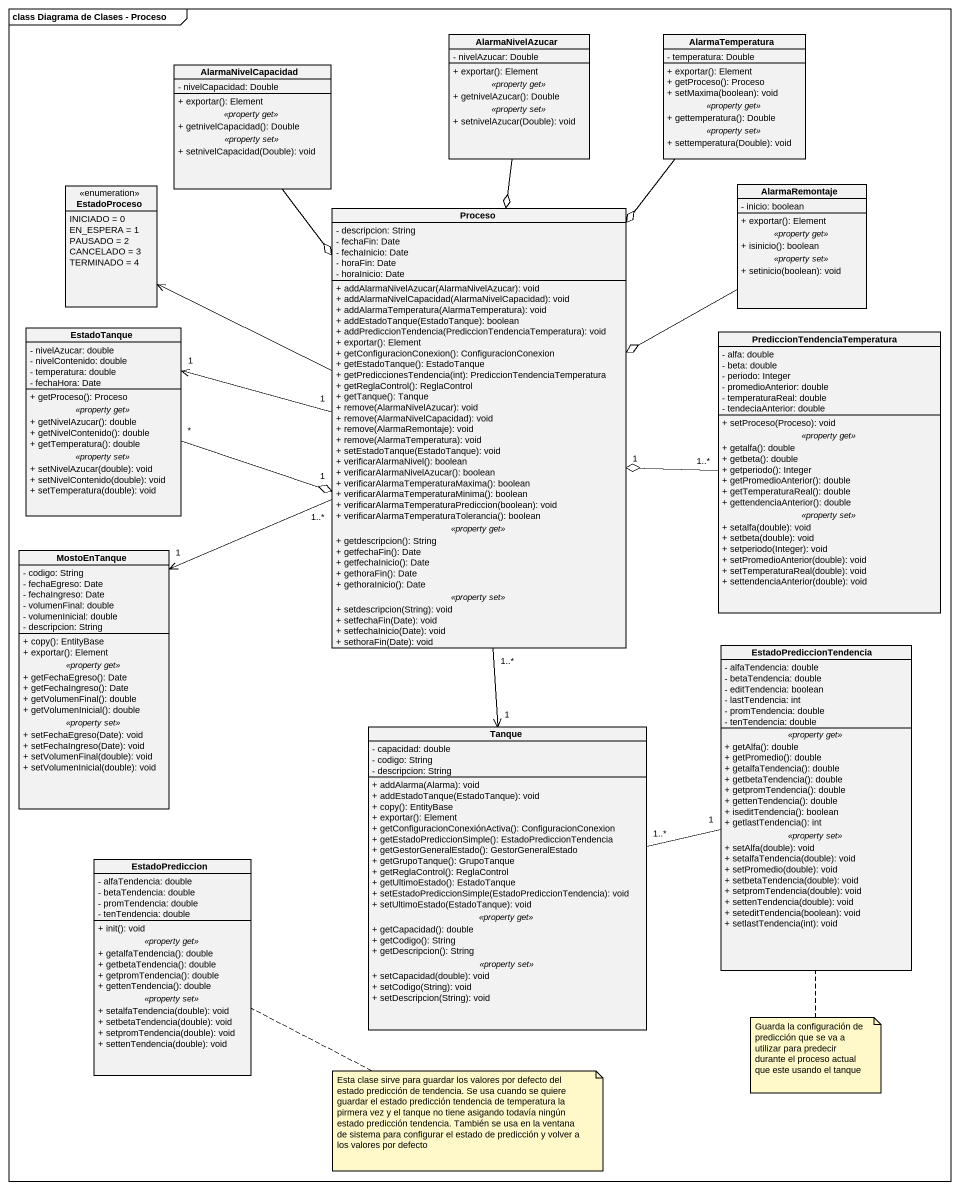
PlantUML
@startuml
mainframe class Diagrama de Clases - Proceso
hide circle
hide empty members
skinparam classAttributeIconSize 0
class AlarmaNivelAzucar {
  - nivelAzucar: Double
  --
  + exportar(): Element
  .. <<property get>> ..
  + getnivelAzucar(): Double
  .. <<property set>> ..
  + setnivelAzucar(Double): void
}
class AlarmaTemperatura {
  - temperatura: Double
  --
  + exportar(): Element
  + getProceso(): Proceso
  + setMaxima(boolean): void
  .. <<property get>> ..
  + gettemperatura(): Double
  .. <<property set>> ..
  + settemperatura(Double): void
}
class AlarmaNivelCapacidad {
  - nivelCapacidad: Double
  --
  + exportar(): Element
  .. <<property get>> ..
  + getnivelCapacidad(): Double
  .. <<property set>> ..
  + setnivelCapacidad(Double): void
}
enum EstadoProceso {
  INICIADO = 0
  EN_ESPERA = 1
  PAUSADO = 2
  CANCELADO = 3
  TERMINADO = 4
}
class Proceso {
  - descripcion: String
  - fechaFin: Date
  - fechaInicio: Date
  - horaFin: Date
  - horaInicio: Date
  --
  + addAlarmaNivelAzucar(AlarmaNivelAzucar): void
  + addAlarmaNivelCapacidad(AlarmaNivelCapacidad): void
  + addAlarmaTemperatura(AlarmaTemperatura): void
  + addEstadoTanque(EstadoTanque): boolean
  + addPrediccionTendencia(PrediccionTendenciaTemperatura): void
  + exportar(): Element
  + getConfiguracionConexion(): ConfiguracionConexion
  + getEstadoTanque(): EstadoTanque
  + getPrediccionesTendencia(int): PrediccionTendenciaTemperatura
  + getReglaControl(): ReglaControl
  + getTanque(): Tanque
  + remove(AlarmaNivelAzucar): void
  + remove(AlarmaNivelCapacidad): void
  + remove(AlarmaRemontaje): void
  + remove(AlarmaTemperatura): void
  + setEstadoTanque(EstadoTanque): void
  + verificarAlarmaNivel(): boolean
  + verificarAlarmaNivelAzucar(): boolean
  + verificarAlarmaTemperaturaMaxima(): boolean
  + verificarAlarmaTemperaturaMinima(): boolean
  + verificarAlarmaTemperaturaPrediccion(boolean): void
  + verificarAlarmaTemperaturaTolerancia(): boolean
  .. <<property get>> ..
  + getdescripcion(): String
  + getfechaFin(): Date
  + getfechaInicio(): Date
  + gethoraFin(): Date
  + gethoraInicio(): Date
  .. <<property set>> ..
  + setdescripcion(String): void
  + setfechaFin(Date): void
  + setfechaInicio(Date): void
  + sethoraFin(Date): void
}
class AlarmaRemontaje {
  - inicio: boolean
  --
  + exportar(): Element
  .. <<property get>> ..
  + isinicio(): boolean
  .. <<property set>> ..
  + setinicio(boolean): void
}
class EstadoTanque {
  - nivelAzucar: double
  - nivelContenido: double
  - temperatura: double
  - fechaHora: Date
  --
  + getProceso(): Proceso
  .. <<property get>> ..
  + getNivelAzucar(): double
  + getNivelContenido(): double
  + getTemperatura(): double
  .. <<property set>> ..
  + setNivelAzucar(double): void
  + setNivelContenido(double): void
  + setTemperatura(double): void
}
class "PrediccionTendenciaTemperatura" as PrediccionTendenciaTemperatu {
  - alfa: double
  - beta: double
  - periodo: Integer
  - promedioAnterior: double
  - temperaturaReal: double
  - tendeciaAnterior: double
  --
  + setProceso(Proceso): void
  .. <<property get>> ..
  + getalfa(): double
  + getbeta(): double
  + getperiodo(): Integer
  + getPromedioAnterior(): double
  + getTemperaturaReal(): double
  + gettendenciaAnterior(): double
  .. <<property set>> ..
  + setalfa(double): void
  + setbeta(double): void
  + setperiodo(Integer): void
  + setPromedioAnterior(double): void
  + setTemperaturaReal(double): void
  + settendenciaAnterior(double): void
}
class MostoEnTanque {
  - codigo: String
  - fechaEgreso: Date
  - fechaIngreso: Date
  - volumenFinal: double
  - volumenInicial: double
  - descripcion: String
  --
  + copy(): EntityBase
  + exportar(): Element
  .. <<property get>> ..
  + getFechaEgreso(): Date
  + getFechaIngreso(): Date
  + getVolumenFinal(): double
  + getVolumenInicial(): double
  .. <<property set>> ..
  + setFechaEgreso(Date): void
  + setFechaIngreso(Date): void
  + setVolumenFinal(double): void
  + setVolumenInicial(double): void
}
class EstadoPrediccionTendencia {
  - alfaTendencia: double
  - betaTendencia: double
  - editTendencia: boolean
  - lastTendencia: int
  - promTendencia: double
  - tenTendencia: double
  .. <<property get>> ..
  + getAlfa(): double
  + getPromedio(): double
  + getalfaTendencia(): double
  + getbetaTendencia(): double
  + getpromTendencia(): double
  + gettenTendencia(): double
  + iseditTendencia(): boolean
  + getlastTendencia(): int
  .. <<property set>> ..
  + setAlfa(double): void
  + setalfaTendencia(double): void
  + setPromedio(double): void
  + setbetaTendencia(double): void
  + setpromTendencia(double): void
  + settenTendencia(double): void
  + seteditTendencia(boolean): void
  + setlastTendencia(int): void
}
class Tanque {
  - capacidad: double
  - codigo: String
  - descripcion: String
  --
  + addAlarma(Alarma): void
  + addEstadoTanque(EstadoTanque): void
  + copy(): EntityBase
  + exportar(): Element
  + getConfiguracionConexiónActiva(): ConfiguracionConexion
  + getEstadoPrediccionSimple(): EstadoPrediccionTendencia
  + getGestorGeneralEstado(): GestorGeneralEstado
  + getGrupoTanque(): GrupoTanque
  + getReglaControl(): ReglaControl
  + getUltimoEstado(): EstadoTanque
  + setEstadoPrediccionSimple(EstadoPrediccionTendencia): void
  + setUltimoEstado(EstadoTanque): void
  .. <<property get>> ..
  + getCapacidad(): double
  + getCodigo(): String
  + getDescripcion(): String
  .. <<property set>> ..
  + setCapacidad(double): void
  + setCodigo(String): void
  + setDescripcion(String): void
}
class EstadoPrediccion {
  - alfaTendencia: double
  - betaTendencia: double
  - promTendencia: double
  - tenTendencia: double
  --
  + init(): void
  .. <<property get>> ..
  + getalfaTendencia(): double
  + getbetaTendencia(): double
  + getpromTendencia(): double
  + gettenTendencia(): double
  .. <<property set>> ..
  + setalfaTendencia(double): void
  + setbetaTendencia(double): void
  + setpromTendencia(double): void
  + settenTendencia(double): void
}
AlarmaNivelAzucar --o Proceso
AlarmaTemperatura --o Proceso
AlarmaNivelCapacidad --o Proceso
Proceso -left-> EstadoProceso
Proceso "1" -left-> "1" EstadoTanque
Proceso "1" o-right- "1..*" PrediccionTendenciaTemperatu
Proceso "1..*" --> "1" MostoEnTanque
Proceso "1..*" --> "1" Tanque
AlarmaRemontaje -left-o Proceso
EstadoTanque "*" -right-o "1" Proceso
EstadoPrediccionTendencia "1" -left- "1..*" Tanque
note bottom of EstadoPrediccionTendencia : Guarda la configuración de predicción que se va a utilizar para predecir durante el proceso actual que este usando el tanque
note right of EstadoPrediccion : Esta clase sirve para guardar los valores por defecto del estado predicción de tendencia. Se usa cuando se quiere guardar el estado predicción tendencia de temperatura la pirmera vez y el tanque no tiene asigando todavía ningún estado predicción tendencia. También se usa en la ventana de sistema para configurar el estado de predicción y volver a los valores por defecto
@enduml
